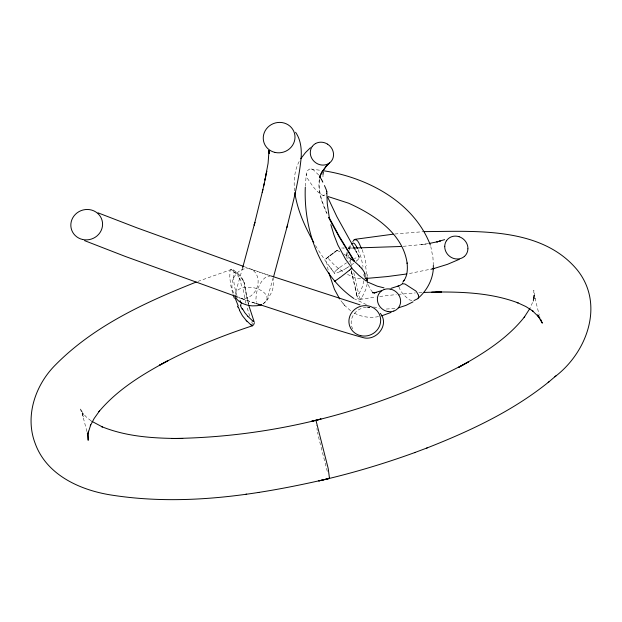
<?xml version="1.0" encoding="UTF-8"?>
<svg xmlns="http://www.w3.org/2000/svg" width="622" height="622" viewBox="0 0 622 622"><rect width="100%" height="100%" fill="white"/><g stroke="black" fill="none" stroke-linecap="round" stroke-linejoin="round"><path stroke-width="0.47" stroke-dasharray="3.11 2.33" d="M433.324 265.47L432.959 257.625L430.813 246.607M398.974 286.89C400.296 291.873 404.689 295.916 408.592 299.268A9.898 7.783 67.3 0 0 409.711 299.952L412.829 300.667M533.855 297.386L534.158 295.349L533.163 301.196L533.855 297.386L533.824 290.256L535.013 299.011L534.461 296.181L539.243 315.152M363.784 280.786L362.463 286.695L358.241 295.458M323.051 173.732L322.911 178.965M305.363 186.281L306.273 173.81M367.275 283.71L365.697 289.79L361.631 298.086M319.428 180.155C318.06 191.731 322.429 202.951 327.102 213.299M319.358 179.097C317.375 191.436 322.219 203.503 327.242 214.512M533.878 297.238L532.253 303.155L529.835 308.528M346.928 254.662L346.936 257.531M346.959 252.353L346.47 255.665L347.208 258.838M242.627 267.825L235.466 292.97M273.315 277.731L266.729 300.162M349.082 250.238L350.816 245.62M347.511 252.649L347.231 253.527A48.291 14.283 72.4 0 0 346.952 254.709M348.219 248.738L349.945 244.866M348.273 248.598L348.437 248.201M349.012 248.839L350.396 246.071M299.143 161.541C294.408 170.498 293.553 180.971 294.571 190.907M325.889 258.752L329.45 255.829A46.246 1.897 -37.2 0 1 332.303 253.675L338.22 249.267M357.704 296.204L357.308 296.577M361.055 298.871L360.566 299.306L376.069 296.974M356.95 260.618L356.678 260.859A16.219 4.587 -32.1 0 1 356.072 261.357M337.108 269.559L336.191 270.376A8.638 2.161 -32.7 0 0 334.776 271.853L334.589 272.164A5.614 1.415 -32.5 0 0 334.302 272.91M337.474 250.184L337.171 250.433A33.891 1.392 -37.2 0 1 335.336 251.84L333.338 253.372A15.69 0.638 -37.2 0 1 328.113 257.298L328.066 257.321M328.035 257.352L325.905 258.806L328.268 270.601M263.619 303.637L266.356 300.947A11.126 7.596 8.1 0 0 267.025 297.503C265.874 292.356 260.47 289.712 255.852 288.297A19.391 13.241 8.1 0 0 249.741 287.247C244.827 287.061 238.809 287.753 235.839 292.185A11.126 7.596 8.1 0 0 235.116 294.704M324.972 194.849L324.536 195.121A6.834 5.373 67.3 0 1 324.303 195.246L323.059 195.502L325.485 195.946M262.857 304.057L267.359 299.913L271.573 292.379A23.294 14.314 -56.9 0 0 273.182 286.952L273.587 281.642L272.926 278.547M347.566 267.413L346.057 268.323M339.814 271.666L341.727 270.733A20.72 5.303 -32 0 0 343.647 269.73M197.874 281.416L230.723 269.73L233.289 269.948M430.743 269.31L432.609 268.844M433.814 268.548L408.444 273.711M378.565 316.575C369.74 318.386 360.262 316.862 352.588 312.081M424.974 244.135L426.124 243.972L421.397 244.625L428.379 243.606M379.754 296.476L396.307 294.54M422.525 244.469L403.188 246.335M394.846 308.528L386.223 309.041M356.25 292.573C356.048 295.294 357.502 299.991 360.395 299.345M394.884 233.996L423.388 231.672M398.134 294.361L415.356 292.931M418.909 292.729L422.47 292.527M353.366 248.054L347.939 248.054M343.663 248.038L344.207 248.038L340.078 247.984M348.289 248.061L350.147 248.069M360.589 278.812L354.61 277.606L347.496 274.426M318.674 174.961L313.752 170.187A9.416 7.394 67.5 0 0 312.516 169.456L309.88 169.067A6.096 4.789 67.6 0 0 309.165 169.301L307.431 170.739L306.397 172.947A5.917 4.649 67.6 0 0 306.273 173.833L306.887 177.13A11.717 9.213 67.5 0 0 307.626 178.662C311.84 184.866 316.201 192.089 323.028 195.495M311.039 169.021L321.45 170.459M368.372 307.33L369.53 307.556L366.405 307.33L366.957 307.338C355.87 307.571 347.721 318.643 352.635 328.89M373.666 306.965L379.327 308.224M367.244 307.05L369.429 307.618L367.75 307.151M270.399 275.733L250.682 269.194C245.908 267.39 240.481 269.443 237.091 272.996A19.523 17.813 76.6 0 0 233.716 277.824C231.423 282.559 231.096 288.476 233.779 293.125M254.981 303.101L239.346 297.907C244.119 299.711 249.546 297.658 252.944 294.105A19.523 17.813 76.6 0 0 256.311 289.277C258.799 284.153 258.97 277.567 255.494 272.84A10.994 10.03 76.6 0 0 251.723 269.653L250.682 269.194M254.725 303.178L238.98 297.549M244.228 266.651L270.438 276.02C263.86 275.748 260.307 283.267 257.951 288.383A23.294 14.314 -56.9 0 0 256.342 293.809L255.937 299.12L256.598 302.214M360.239 299.306L358.49 293.343M366.405 304.625L354.509 298.894M231.532 269.917L230.544 269.792L229.984 270.827L229.767 277.435L230.801 285.49L232.939 294.043M233.623 270.103C238.568 273.734 244.166 278.578 244.516 285.195M233.063 269.839L233.849 270.212M339.861 251.77L337.171 250.433L327.522 257.298L329.489 259.872A50.872 39.995 67.3 0 0 335.678 266.092L336.727 267.032A67.207 52.831 67.3 0 0 343.188 271.822L344.409 272.615M343.678 253.931L344.145 254.211M344.386 254.359L348.281 256.894M91.022 420.799L86.544 417.253L82.469 412.837L83.721 414.47L80.051 408.265L83.239 416.499L82.12 413.296L87.111 432.204M235.995 272.763L235.645 272.506A48.127 11.009 80.2 0 0 235.007 272.102C232.908 271.441 233.53 275.484 233.367 276.876M350.575 310.712L344.736 305.526L340.522 300.232M237.239 273.766L242.3 279.216M233.825 271.612L239.003 277.179M372.477 292.161L369.927 288.538L367.726 283.5M344.736 305.526L342.986 303.419L343.616 304.181M329.598 266.675L334.488 273.198L325.392 260.89L317.337 248.582M357.051 296.515L356.383 293.428M239.695 278.143L241.756 282.73M242.945 280.118L243.995 282.388M315.564 245.597L316.893 247.836M359.407 257.314L355.753 250.783L359.314 257.189A4.688 1.283 -33 0 1 359.376 257.772A5.279 1.446 -32.7 0 1 359.329 257.92A6.554 1.796 -32.6 0 1 358.373 259.187A10.535 2.931 -32.3 0 1 356.904 260.626M355.706 250.674L359.314 257.189A4.906 1.345 -33.1 0 0 358.606 257.057A5.699 1.563 -33.2 0 0 358.412 257.08A7.106 1.952 -33.3 0 0 357.557 257.267L357.409 257.321A14.213 3.825 -33.1 0 0 354.439 258.573M358.109 249.616L361.141 257.656L363.023 266.589M362.144 249.663L364.632 257.104L366.42 265.843M350.73 262.927L350.155 261.256M251.739 321.869L251.918 322.406M350.839 263.246L351.142 264.148M249.741 316.24L246.74 306.335M236.943 295.652L234.393 286.159L233.382 277.466M351.446 265.058L351.741 265.975M251.98 322.577L252.462 324.249M351.166 270.492L355.395 287.698M351.329 271.394L356.079 292.006M353.809 272.716L358.428 292.962M351.632 272.42L352.324 274.87M327.281 471.352L319.436 440.648A20.992 0.746 76.2 0 1 318.767 437.826L317.531 432.22M248.839 305.449L244.073 282.38M248.411 304.065L246.763 297.3M245.908 303.163L242.728 287.551M246.701 297.005L246.289 295.092M348.755 256.544L348.514 255.028M246.203 294.665L245.535 291.228M355.45 288.017L356.134 291.835M245.449 290.769L244.866 287.395M317.204 430.44L317.072 429.67A77.151 2.752 76.2 0 1 316.956 428.947L316.878 428.472M356.188 292.2L356.289 293.327M244.625 285.84L244.804 287.006M316.45 425.666L316.396 425.269M367.291 274.356L367.345 275.499M363.784 274.434L363.831 275.46M353.716 263.285A21.91 6.228 -32 0 1 351.539 264.848M349.183 266.465A25.214 6.935 -32.1 0 1 347.589 267.468M346.073 268.401A24.064 6.344 -32.1 0 1 343.632 269.8M339.783 271.69A11.476 2.869 -31.9 0 1 335.724 273.237A6.547 1.641 -32 0 1 334.97 273.291M334.877 273.283A5.163 1.298 -32.2 0 1 334.309 272.972M337.085 269.559A16.693 4.129 -32.9 0 1 339.799 267.406M339.923 267.359A22.563 5.582 -32.9 0 1 345.148 263.767L346.042 263.145A27.049 6.889 -32.9 0 1 346.594 262.842M348.958 261.458A22.851 5.979 -32.9 0 1 350.785 260.424M242.308 279.278A48.291 10.963 80.1 0 1 242.953 280.188M235.987 272.685A125.994 28.939 80.4 0 1 237.231 273.68M233.545 277.637A36.706 13.412 68.2 0 1 233.53 277.054M240.885 283.002A17.261 3.25 78.2 0 1 241.593 286.734M239.128 278.322A49.262 10.294 77.6 0 1 239.812 279.364M232.542 270.446A127.23 29.094 80.2 0 1 233.81 271.456M231.508 269.777A53.134 11.958 79.3 0 1 232.294 270.228M348.569 258.138A14.026 1.104 71.6 0 1 348.266 257.228M350.373 246.009A125.994 37.592 72 0 1 350.559 245.69M361.872 267.001A40.694 17.711 85.1 0 1 362.097 268.813M364.298 275.562A19.694 6.57 86 0 1 364.337 277.373M358.233 295.388A52.746 10.465 89 0 1 357.704 296.15M350.831 260.245A17.261 4.455 74.3 0 1 350.373 258.876M365.635 266.138A45.118 19.585 84.9 0 1 366.467 274.318M367.066 275.429A23.97 6.461 85.9 0 1 367.112 276.603M361.6 297.837A55.669 11.359 88 0 1 361.04 298.669"/><path stroke-width="0.93" d="M433.324 265.47C433.884 278.034 427.213 290.443 418.038 298.288A6.352 4.999 67.3 0 1 417.572 298.817L413.957 300.55M444.738 246.32L444.769 247.432A13.264 12.183 17.2 0 0 447.257 253.9L447.475 254.173A12.743 11.701 17.2 0 0 448.618 255.417L449.053 255.813A12.043 11.056 17.2 0 0 453.578 258.402L454.013 258.527A11.351 10.426 17.2 0 0 455.794 258.884A10.854 9.968 17.2 0 0 461.913 258.006L462.115 257.889A10.737 9.859 17.2 0 0 464.315 256.482M305.293 187.245C303.622 228.593 318.705 274.069 353.747 298.451M367.345 282.699L367.439 278.975M322.997 174.222L323.393 172.022M266.162 174.238L266.776 171.221L264.956 180.123L268.082 163.298L269.015 150.54L269.248 153.463L268.953 150.501M365.098 276.487L364.881 273.851M263.642 186.203L265.617 177.091M262.235 192.431L264.327 183.171M262.935 189.422L254.188 225.125L254.903 222.365L242.627 267.825M286.882 227.543C292.441 204.444 298.925 181.367 301.149 157.638C301.709 148.907 300.729 139.6 295.574 132.261M319.615 177.876L319.926 176.679A26 20.355 66.3 0 1 321.729 172.271M319.879 177.674L320.182 176.485A25.945 20.308 66.2 0 1 321.994 172.084L326.464 166.02M287.597 224.783L273.571 276.806M252.571 325.625L252.602 325.011M529.835 308.528L524.152 317.368L524.711 316.629C507.311 338.796 482.804 353.949 458.461 367.431L468.358 361.957C377.779 410.792 274.667 437.437 171.75 438.494L182.744 438.502C155.399 438.479 127.199 437.048 101.588 426.591L102.436 426.964L91.698 421.242M321.722 172.263L326.216 166.206M300.815 158.68L305.511 152.545L310.495 147.694M418.147 298.132L418.357 297.775A3.196 2.511 67.3 0 0 418.443 295.209M402.753 282.194L404.199 280.211L403.818 280.802C407.542 275.624 407.713 269.038 407.099 262.95L407.146 263.324C403.009 233.367 373.985 214.567 348.561 203.184L328.152 196.575M399.402 285.809L402.45 283.78M399.029 295.411A13.171 12.098 17.2 0 1 400.529 299.944L400.568 300.387A12.689 11.655 17.2 0 1 400.599 301.553L400.568 302.144A12.09 11.103 17.2 0 1 398.407 307.75L398.391 307.734M398.337 307.804L398.298 307.851A11.072 10.17 17.2 0 1 396.37 309.702A11.289 10.372 17.2 0 1 393.827 311.023M253.481 325.166L254.429 322.694M327.747 164.612L328.813 163.633M328.152 164.216L329.225 163.236M354.252 239.797C358.326 238.312 359.796 246.079 361.662 248.528M328.976 163.423L329.644 162.84A11.74 10.784 17.2 0 0 332.49 159.325A12.595 11.569 17.2 0 0 333.384 156.449L333.454 155.974A12.868 11.818 17.2 0 0 333.454 153.354A13.505 12.409 17.2 0 0 332.863 150.804L332.692 150.345A13.21 12.137 17.2 0 0 331.954 148.782L331.806 148.526A12.798 11.756 17.2 0 0 327.623 144.211L327.514 144.149M554.832 376.8C587.082 352.487 604.848 304.244 577.2 269.894C541.093 226.338 475.161 231.33 424.321 231.617M252.462 325.765L252.431 325.78C220.382 336.323 188.987 349.113 159.349 365.301L168.018 360.659C142.811 374.195 117.519 389.434 98.96 411.64L99.536 410.924L94.14 418.489L90.322 425.697L90.726 424.818L88.099 433.215L88.441 431.202L88.176 440.306L87.453 434.179M426.591 448.12L427.236 447.879C470.419 430.852 513.267 410.854 549.483 381.379M548.176 382.491L556.185 375.649M335.11 280.841L334.706 281.253L339.464 277.941M350.824 269.015L351.966 268.02L345.614 259.296L337.878 245.052L333.975 234.999L330.818 224.635M349.269 270.313L345.645 273.237A14.796 0.63 -37.2 0 1 342.069 275.989L341.797 276.199M329.644 162.84L329.411 163.011A11.165 10.255 17.2 0 1 326.527 164.511A10.574 9.711 17.2 0 1 325.337 164.83L324.909 164.916A11.18 10.271 17.2 0 1 319.475 164.566A11.888 10.916 17.2 0 1 315.953 162.878L315.797 162.777A12.86 11.81 17.2 0 1 311.832 158.392L311.762 158.252A13.948 12.813 17.2 0 1 311.016 156.581L310.914 156.293A12.829 11.779 17.2 0 1 310.331 153.292L310.316 152.996A12.976 11.919 17.2 0 1 310.775 149.505A11.834 10.869 17.2 0 1 312.213 146.535M341.276 276.596L339.876 277.637M413.094 301.833L405.956 305.379L398.461 307.812M397.808 286.314L398.873 285.809L391.269 288.274M433.814 268.548L447.42 264.358L459.285 259.32M391.082 312.399L381.644 315.852M196.171 282.069C145.742 302.129 94.443 325.516 55.739 364.616C35.446 384.637 24.592 416.025 35.197 443.478C46.813 475.674 81.412 490.711 113.01 495.306C185.286 506.339 258.931 494.793 329.489 478.404L328.4 469.867A63.149 2.255 76.2 0 0 328.113 468.133L315.945 420.254L311.389 421.351L321.045 418.979L315.82 420.472A63.172 2.255 76.2 0 0 315.836 420.721M329.209 477.929L329.458 478.442L318.744 480.923C351.197 473.513 383.175 464.02 414.47 452.668L415.022 452.458M414.47 452.668L427.236 447.879M381.535 290.715L374.234 292.814L376.567 292.48L372.407 292.698L374.856 292.775L373.534 292.643M261.411 304.702L257.228 305.721L252.462 305.876A19.391 13.241 8.1 0 1 246.343 304.834C241.725 303.419 236.321 300.776 235.17 295.629M439.544 241.219L440.228 241.041L436.815 241.935L444.629 239.633M252.384 325.788L251.941 325.625M402.621 283.725L404.875 283.997A11.966 9.408 67.4 0 1 405.163 284.114L415.768 290.948A10.255 8.063 67.3 0 1 416.623 291.936L418.435 295.209M432.609 268.844L434.467 268.377L432.718 268.821M437.491 241.756L429.18 243.466M261.186 304.733L259.094 304.741M406.788 273.968L387.281 276.572L365.06 278.547M355.014 239.315L392.956 234.206M245.947 494.241L246.646 494.14M258.27 492.492L258.884 492.406M401.322 246.475L353.366 248.054M424.251 292.426L441.573 291.936L431.754 292.122M436.03 292.021C463.615 291.796 491.986 293.048 518.064 302.891L517.216 302.541L525.885 306.568L532.961 311.078L532.183 310.502L539.826 318.005L537.517 315.105L542.322 323.152L540.572 319.125M323.246 170.708C367.05 177.348 413.739 201.816 430.323 245.037M390.149 289.075L391.269 289.331A12.176 11.18 17.2 0 1 397.279 293.04L397.528 293.296A12.93 11.872 17.2 0 1 398.546 294.634L398.857 295.131M384.007 287.862L377.196 286.151L368.348 282.341M359.998 304.842L271.316 276.044M459.075 236.718L458.647 236.593A11.095 10.193 17.2 0 0 452.598 236.446A10.994 10.1 17.2 0 0 446.487 240.761M255.79 303.373C291.461 314.685 326.69 327.545 362.774 337.528C376.178 341.688 389.87 324.933 380.322 313.364M238.109 297.238L125.45 256.497L84.569 240.628M243.357 266.34L136.793 227.784L98.027 212.833M366.319 281.152L358.762 275.251L351.663 268.191A14.531 0.622 -37.2 0 0 351.368 268.393M349.339 257.632L352.044 259.623M251.226 325.112L247.027 321.185M252.998 321.216L248.621 317.088A132.222 16.996 63.4 0 1 247.844 316.295M247.82 316.24L244.78 312.633L242.401 308.582M245.939 320.042L242.487 315.844L239.439 310.308M537.517 315.105L538.792 316.699M319.358 175.902L321.45 179.455M354.011 261.053L339.55 237.581L329.714 219.613M354.299 260.828L339.239 236.274L329.015 217.327M339.674 298.949L334.457 289.316L328.696 272.397M356.585 246.716C355.621 245.457 354.151 241.717 352.169 243.443A48.127 14.314 72.2 0 0 351.617 244.104M355.279 249.927L336.875 216.681L327.677 197.19M356.873 247.237L357.51 248.411M313.799 242.603C305.145 227.022 297.402 210.415 294.812 192.618M321.636 179.805L322.196 180.901M322.32 181.165L322.826 182.176M328.688 217.544L329.193 218.579M324.451 185.55L324.754 186.196M240.908 305.55L240.481 304.617M325.003 186.755L326.317 189.873A12.829 10.084 67.3 0 1 326.511 190.449L326.752 191.312M237.962 307.167L237.495 306.133M234.315 298.179L233.227 294.968M365.775 277.303L366.685 280.475M248.746 305.293L254.126 321.706M87.329 433.184L87.663 434.817M329.567 219.434L327.265 203.666L326.838 193.193M352.036 259.646A67.246 52.878 67.3 0 1 359.43 266.022M359.407 266.053A38.167 30.004 67.3 0 1 361.001 267.755L362.416 269.466A12.658 9.952 67.3 0 1 364.943 273.82M464.307 256.482A11.927 10.955 17.2 0 0 466.181 254.359A12.168 11.18 17.2 0 0 467.876 248.862M467.907 248.761A12.953 11.896 17.2 0 0 467.316 244.843A13.427 12.339 17.2 0 0 465.388 241.212L465.17 240.939A12.3 11.297 17.2 0 0 459.075 236.702M444.761 246.32A12.378 11.367 17.2 0 1 446.425 240.768M393.796 311.054A10.838 9.96 17.2 0 1 387.91 311.498M387.809 311.498A11.476 10.543 17.2 0 1 383.968 310.121A12.697 11.662 17.2 0 1 380.703 307.54L380.516 307.354A13.085 12.02 17.2 0 1 377.476 300.636L377.422 300.208A12.627 11.6 17.2 0 1 378.526 294.463A11.468 10.535 17.2 0 1 384.132 289.51M384.186 289.518A11.002 10.107 17.2 0 1 390.149 289.09M326.255 166.261A82.913 65.364 64.6 0 1 327.794 164.667M326.511 166.082A82.936 65.403 64.2 0 1 328.043 164.488M327.444 144.102A11.904 10.939 17.2 0 0 324.179 142.663A11.289 10.372 17.2 0 0 321.504 142.22L320.657 142.205A10.939 10.053 17.2 0 0 315.673 143.495M312.221 146.543A11.157 10.247 17.2 0 1 315.603 143.534M326.838 191.413A2.892 2.278 67.3 0 1 326.433 193.605M350.956 268.929A38.564 1.664 -37.2 0 1 349.385 270.228M241.523 303.909A40.694 15.083 67.7 0 1 240.084 300.519M242.207 309.227A19.694 5.248 66.7 0 1 240.558 305.923M253.597 321.605A52.878 6.858 63.7 0 1 252.96 321.123M238.21 305.659A45.118 16.67 67.8 0 1 235.186 298.093M239.563 309.904A23.97 4.821 66.8 0 1 238.164 306.934M247.167 321.512A133.279 17.432 63.8 0 1 246.087 320.377M251.77 325.306A55.84 7.542 64.7 0 1 251.078 324.762M356.523 246.911A36.706 15.791 84.6 0 1 356.818 247.424M352.845 241.546A127.23 37.833 72.2 0 1 353.039 241.243M353.428 240.621A53.134 15.62 73.1 0 1 354.112 239.804M367.143 277.63A23.97 6.461 85.9 0 1 367.159 278.765M275.079 152.437A15.954 15.13 -18.2 0 0 294.439 133.139A15.954 15.13 -18.2 0 0 267.841 127.253A15.954 15.13 -18.2 0 0 275.079 152.437M360.721 335.678A15.954 15.13 -18.2 0 0 380.112 316.411A15.954 15.13 -18.2 0 0 353.521 310.479A15.954 15.13 -18.2 0 0 360.721 335.678M82.64 239.501A15.954 15.13 -18.2 0 0 102.024 220.227A15.954 15.13 -18.2 0 0 75.441 214.302A15.954 15.13 -18.2 0 0 82.64 239.501"/></g></svg>
